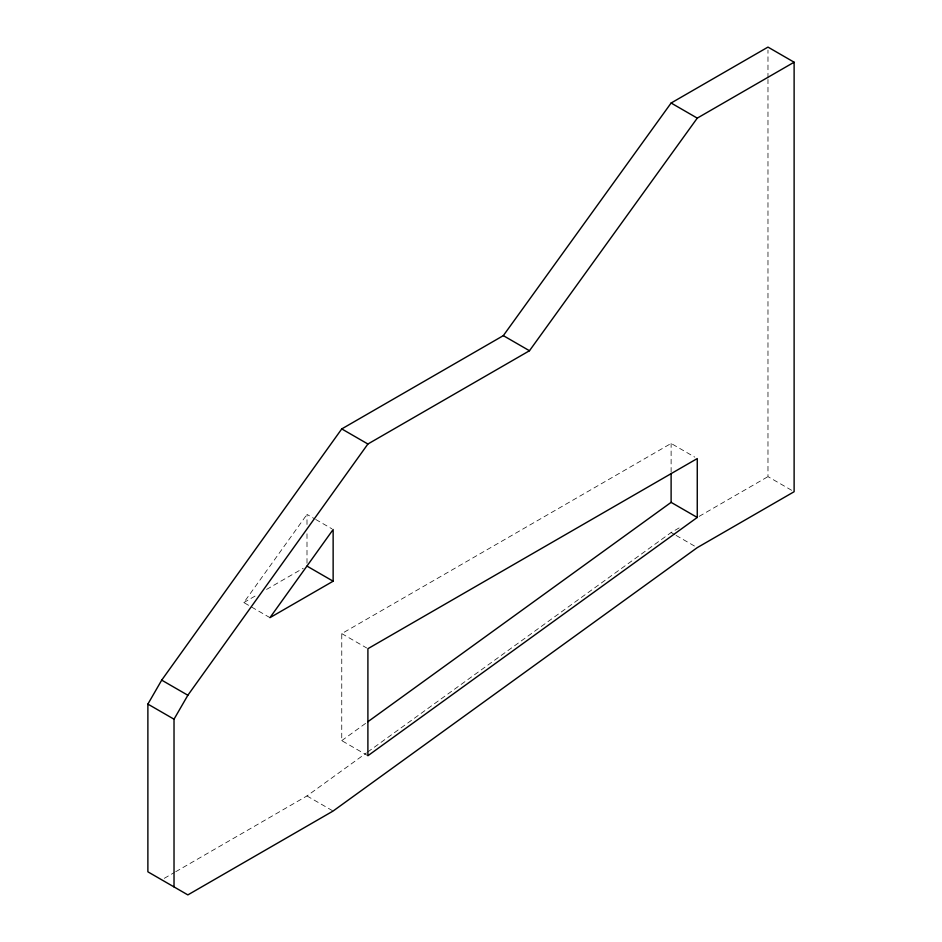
<?xml version="1.0" encoding="UTF-8"?>
<svg xmlns="http://www.w3.org/2000/svg" width="942" height="942" viewBox="0 0 942 942"><rect width="100%" height="100%" fill="white"/><g stroke="black" fill="none" stroke-linecap="round" stroke-linejoin="round"><path stroke-width="0.71" stroke-dasharray="4.71 3.53" d="M306.998 563.234L306.998 531.641M306.998 524.47L306.998 514.414L314.475 518.736M367.898 755.731L341.746 740.636L341.769 633.601L671.116 443.447L694.772 457.117M671.116 472.189L671.116 443.447M791.633 490.287L767.977 476.628L767.977 79.458M767.977 77.986L767.977 50.044M269.965 617.658L243.825 602.562L306.998 514.414M341.746 740.636L366.721 722.573M175.73 871.715L306.962 795.943L366.462 752.905M367.651 752.046L671.104 532.548L680.03 527.402M243.825 602.562L256.459 595.273M266.562 589.433L303.206 568.297M699.152 516.369L767.977 476.628M164.261 878.333L174.458 872.445M671.104 532.548L674.837 534.703M676.085 535.421L697.245 547.643M315.711 519.454L331.902 528.803M341.769 633.601L366.673 647.978M306.962 795.943L333.103 811.038"/><path stroke-width="1.41" d="M333.138 581.202L333.138 529.522L269.965 617.658L333.138 581.202L306.998 566.107M367.91 721.713L671.116 502.357L671.116 473.626M697.257 517.452L697.268 458.554L367.91 648.697L367.898 755.731L697.257 517.452L671.116 502.357M794.118 62.207L794.118 491.724L697.245 547.643L333.103 811.038L187.858 894.9L147.882 871.821L147.882 704.098L161.706 680.136L341.758 428.916L503.322 335.635L671.116 103.019L767.977 47.1L794.118 62.207L697.268 118.127L529.475 350.742L367.898 444.012L187.858 695.243L174.023 719.193L174.023 886.917M503.322 335.635L529.475 350.742M341.758 428.916L367.898 444.012M161.706 680.136L187.858 695.243M147.882 704.098L174.023 719.193M671.116 103.019L697.268 118.127"/></g></svg>
